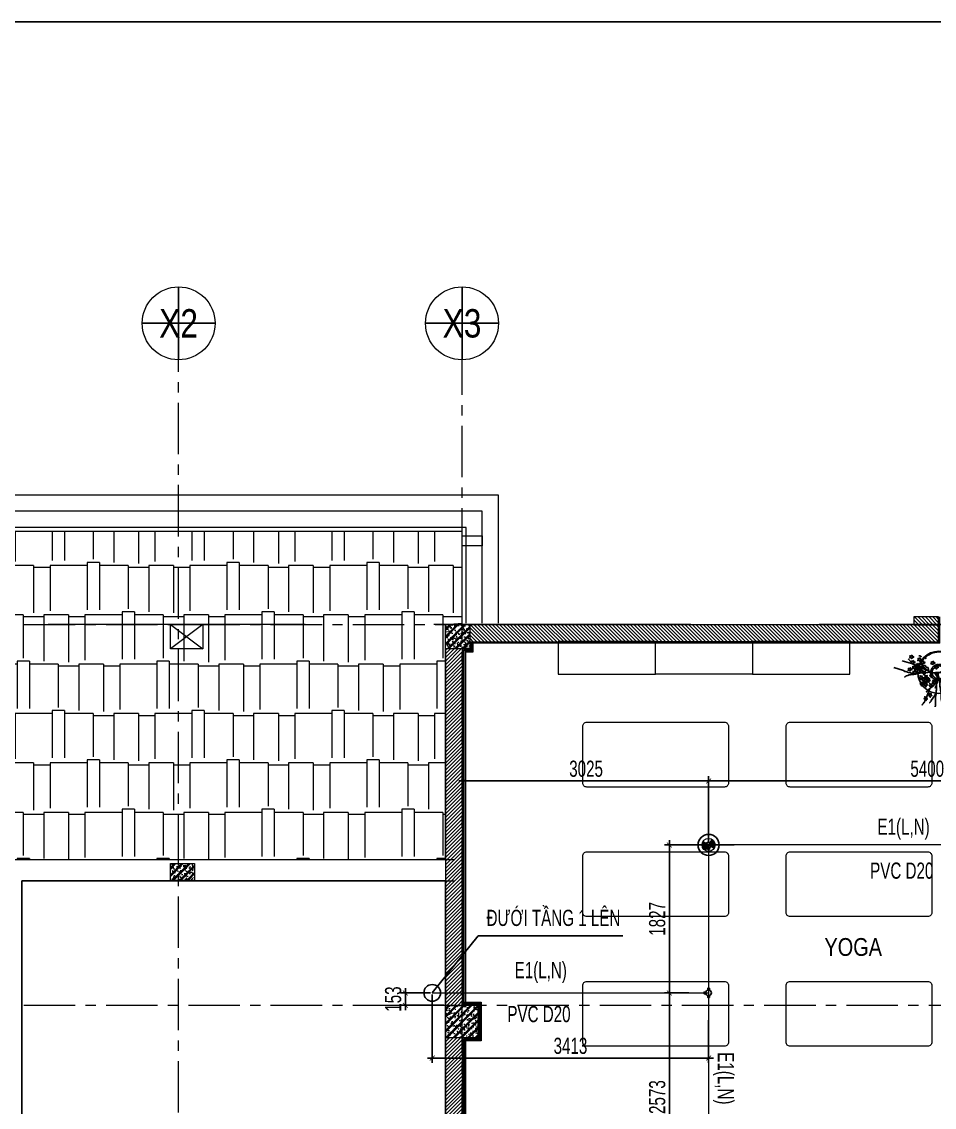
# Model space of a CAD drawing. Header units: millimetres. Extents: x -343543 to 400519, y -115663 to 104219.
# Drawn here: x -178171 to -166901, y -36559 to -23156 of the extents above; entities that cross this region are included whole.
import ezdxf
from ezdxf.enums import TextEntityAlignment as Align
from ezdxf.xclip import XClip

# ---------------------------------------------------------------- set-up
doc = ezdxf.new("R2010")
doc.units = ezdxf.units.MM
doc.header["$XCLIPFRAME"] = 0
doc.linetypes.add('XREF MAT BANG TUONG XAY$0$01.Xref _MB T2-Mai$0$HIDDEN', pattern=[9.525, 6.35, -3.175])
doc.linetypes.add('XREF MAT BANG TUONG XAY$0$CENTER', pattern=[50.8, 31.75, -6.35, 6.35, -6.35])
doc.layers.get('0').update_dxf_attribs({"color": 231, "lineweight": 0})
doc.layers.get('DefPoints').update_dxf_attribs({"color": 191})
for name, color, linetype, lineweight in [('1-INNO-E-Emergency', 1, 'EME', 5), ('A-PATT', 252, 'Continuous', 9), ('A-SYMBOLS', 10, 'Continuous', 13), ('kata_dim', 231, 'Continuous', 0), ('SME-E-COND-LTG', 51, 'Continuous', 18), ('SME-E-LADD-POW', 21, 'Continuous', 18), ('SME-E-LTG-TEXT', 53, 'Continuous', 18), ('TEXT DIEN', 3, 'Continuous', 18), ('XREF MAT BANG TUONG XAY$0$$1$A-TEXT', 8, 'Continuous', 25), ('XREF MAT BANG TUONG XAY$0$00.xref_IKIGAI_Truc$0$A-SYMBOLS', 8, 'Continuous', 13), ('XREF MAT BANG TUONG XAY$0$01.Xref _MB T2-Mai$0$$0$A-FNSH', 8, 'Continuous', 9), ('XREF MAT BANG TUONG XAY$0$01.Xref _MB T2-Mai$0$$0$A-PATT', 8, 'Continuous', 9), ('XREF MAT BANG TUONG XAY$0$01.Xref _MB T2-Mai$0$A-HIDD', 8, 'XREF MAT BANG TUONG XAY$0$01.Xref _MB T2-Mai$0$HIDDEN', 9), ('XREF MAT BANG TUONG XAY$0$A-FINE', 8, 'Continuous', 25), ('XREF MAT BANG TUONG XAY$0$A-GRID', 8, 'XREF MAT BANG TUONG XAY$0$CENTER', 15), ('XREF MAT BANG TUONG XAY$0$A-SYMBOLS', 8, 'Continuous', 13), ('XREF MAT BANG TUONG XAY$0$A-WALL-INT', 8, 'Continuous', 9), ('XREF MAT BANG TUONG XAY$0$xref_IKIGAI_Cot$0$A-FNSH', 8, 'Continuous', 9), ('XREF MAT BANG TUONG XAY$0$xref_IKIGAI_Cot$0$A-PATT', 8, 'Continuous', 5)]:
    doc.layers.add(name, color=color, linetype=linetype, lineweight=lineweight)
for name, color, linetype in [('INNO-LINK', 6, 'Continuous'), ('XREF MAT BANG NOI THAT$0$FF-Plants', 8, 'Continuous'), ('XREF MAT BANG TUONG XAY$0$A-FNSH', 8, 'Continuous'), ('XREF MAT BANG TUONG XAY$0$A-FURN', 8, 'Continuous'), ('XREF MAT BANG TUONG XAY$0$A-PATT', 8, 'Continuous'), ('ống ghen', 6, 'Continuous')]:
    doc.layers.add(name, color=color, linetype=linetype)
doc.styles.add('ROMANS1', font='vntimeh.shx', dxfattribs={"width": 0.8, "bigfont": 'bigfont.shx'})
doc.styles.add('ROMANSssss', font='vntimeh.shx', dxfattribs={"width": 0.7})
doc.styles.add('SM-DIMTEXT', font='SME.shx', dxfattribs={"width": 0.7})
doc.styles.add('SME-TEXT', font='sme.shx', dxfattribs={"width": 0.7})
doc.styles.add('XREF MAT BANG NOI THAT$0$Standard', font='txt')
doc.styles.add('XREF MAT BANG TUONG XAY$0$00.xref_IKIGAI_Truc$0$VTK_Arial_3.5 mm', font='arial.ttf', dxfattribs={"width": 0.8, "height": 3.5})
doc.styles.add('XREF MAT BANG TUONG XAY$0$Arial', font='arial.ttf', dxfattribs={"width": 0.8})
doc.linetypes.add('EME', pattern='A,2463.214661,-165.6529,["E",ROMANSssss,S=300,R=360,X=0,Y=-153.361507],-321.423057,2528.257516', length=5478.548134)
doc.dimstyles.new('SDIM-100', dxfattribs={"dimscale": 100, "dimtxt": 2, "dimasz": 0.6, "dimexe": 0.6, "dimexo": 0.2, "dimgap": 0.5, "dimtad": 1, "dimdec": 0, "dimzin": 12, "dimtxsty": 'SM-DIMTEXT', "dimblk": 'ARCHTICK', "dimblk1": 'ARCHTICK', "dimblk2": 'ARCHTICK', "dimcen": 0.12, "dimdle": 0.6, "dimclrd": 7, "dimclre": 8, "dimadec": 0, "dimazin": 3, "dimtfac": 2, "dimtix": 1, "dimtmove": 1, "dimatfit": 3, "dimfxl": 1, "dimtzin": 0, "dimarcsym": 1})

# ---------------------------------------------------------------- blocks, each defined once
blk = doc.blocks.new('*U131')
at = {"color": 8}
blk.add_circle((0, 0), 4.5, dxfattribs=at)
at = {"layer": 'DefPoints', "color": 8}
for p, q in [((0, 4.5), (0, -4.5)), ((-4.5, 0), (4.5, 0))]:
    blk.add_line(p, q, dxfattribs=at)
at = {"color": 8, "style": 'XREF MAT BANG TUONG XAY$0$00.xref_IKIGAI_Truc$0$VTK_Arial_3.5 mm', "width": 0.8}
blk.add_attdef('X12', text='', height=3.5, dxfattribs=at).set_placement((0, 0), align=Align.MIDDLE_CENTER)
blk = doc.blocks.new('XREF MAT BANG TUONG XAY$0$xref_IKIGAI_Cot')
at = {"layer": 'XREF MAT BANG TUONG XAY$0$xref_IKIGAI_Cot$0$A-PATT'}
h = blk.add_hatch(dxfattribs=at)
h.set_pattern_fill('BT-01', color=8, scale=15, pattern_type=2)
h.set_pattern_definition([(50, (80, 80), (107.58903, -9.41282), [11.25, -123.75]), (355, (80, 80), (-20.8127, 112.82882), [9, -99]), (100.4514, (88.97, 79.22), (86.7764, 103.41593), [9.56103, -105.1713]), (46.1842, (80, 110), (160.08616, -24.82785), [16.875, -185.625]), (96.6356, (93.34, 107.93), (140.1994, 146.1177), [14.34154, -157.75695]), (351.1842, (80, 110), (140.1993, 146.1178), [13.5, -148.5]), (21, (95, 102.5), (89.53606, -60.39283), [11.25, -123.75]), (326, (95, 102.5), (36.4973, 108.7725), [9, -99]), (71.4514, (102.46, 97.47), (126.0334, 48.37957), [9.56103, -105.1713]), (37.5, (80, 80), (1.82398, 49.93408), [0, -97.8, 0, -100.5, 0, -99.375]), (7.5, (80, 80), (39.46043, 59.16176), [0, -57.3, 0, -95.55, 0, -37.875]), (327.5, (46.55, 80), (80.073365, -3.38323), [0, -37.5, 0, -117, 0, -155.25]), (317.5, (31.55, 80), (87.47793, 15.01575), [0, -48.75, 0, -77.7, 0, -110.25]), (45, (80, 80), (-45.07806, 45.07806), []), (45, (80, 98.375), (-45.07806, 45.07806), [])])
h.paths.add_polyline_path([(8395, -30600), (8695, -30600), (8695, -30900), (8395, -30900)])
h = blk.add_hatch(dxfattribs=at)
h.set_pattern_fill('BT-01', color=8, scale=15, pattern_type=2)
h.set_pattern_definition([(50, (80, -10), (107.58903, -9.41282), [11.25, -123.75]), (355, (80, -10), (-20.8127, 112.82882), [9, -99]), (100.4514, (88.97, -10.78), (86.7764, 103.41593), [9.56103, -105.1713]), (46.1842, (80, 20), (160.08616, -24.82785), [16.875, -185.625]), (96.6356, (93.34, 17.93), (140.1994, 146.1177), [14.34154, -157.75695]), (351.1842, (80, 20), (140.1993, 146.1178), [13.5, -148.5]), (21, (95, 12.5), (89.53606, -60.39283), [11.25, -123.75]), (326, (95, 12.5), (36.4973, 108.7725), [9, -99]), (71.4514, (102.46, 7.47), (126.0334, 48.37957), [9.56103, -105.1713]), (37.5, (80, -10), (1.82398, 49.93408), [0, -97.8, 0, -100.5, 0, -99.375]), (7.5, (80, -10), (39.46043, 59.16176), [0, -57.3, 0, -95.55, 0, -37.875]), (327.5, (46.55, -10), (80.073365, -3.38323), [0, -37.5, 0, -117, 0, -155.25]), (317.5, (31.55, -10), (87.47793, 15.01575), [0, -48.75, 0, -77.7, 0, -110.25]), (45, (80, -10), (-45.07806, 45.07806), []), (45, (80, 8.375), (-45.07806, 45.07806), [])])
h.paths.add_polyline_path([(4998.4, -33550), (5298.4, -33550), (5298.4, -33760), (4998.4, -33760)])
h = blk.add_hatch(dxfattribs=at)
h.set_pattern_fill('BT-01', color=8, scale=15, pattern_type=2)
h.set_pattern_definition([(50, (180, 180), (107.58903, -9.41282), [11.25, -123.75]), (355, (180, 180), (-20.8127, 112.82882), [9, -99]), (100.4514, (188.97, 179.22), (86.7764, 103.41593), [9.56103, -105.17132]), (46.1842, (180, 210), (160.08616, -24.82785), [16.875, -185.625]), (96.6356, (193.34, 207.93), (140.1994, 146.1177), [14.34154, -157.75695]), (351.1842, (180, 210), (140.1993, 146.1178), [13.5, -148.5]), (21, (195, 202.5), (89.53606, -60.39283), [11.25, -123.75]), (326, (195, 202.5), (36.4973, 108.7725), [9, -99]), (71.4514, (202.46, 197.47), (126.0334, 48.37957), [9.56103, -105.17132]), (37.5, (180, 180), (1.82398, 49.93408), [0, -97.8, 0, -100.5, 0, -99.375]), (7.5, (180, 180), (39.46043, 59.16176), [0, -57.3, 0, -95.55, 0, -37.875]), (327.5, (146.55, 180), (80.073365, -3.38323), [0, -37.5, 0, -117, 0, -155.25]), (317.5, (131.55, 180), (87.47793, 15.01575), [0, -48.75, 0, -77.7, 0, -110.25]), (45, (180, 180), (-45.07806, 45.07806), []), (45, (180, 198.375), (-45.07806, 45.07806), [])])
h.paths.add_polyline_path([(8395, -35300), (8795, -35300), (8795, -35700), (8395, -35700)])
at = {"layer": 'XREF MAT BANG TUONG XAY$0$A-GRID', "color": 8, "ltscale": 20}
for points in [[(5100, -53895), (5100, -27075.6)], [(8600, -54179.1), (8600, -27075.6)], [(-2907.5, -30600), (42750, -30600)], [(-2907.5, -35300), (42750, -35300)]]:
    blk.add_lwpolyline(points, dxfattribs=at)
at = {"layer": 'XREF MAT BANG TUONG XAY$0$xref_IKIGAI_Cot$0$A-FNSH', "color": 8}
for p, q in [((4998.4, -30600), (5398.4, -30900)), ((5398.4, -30600), (4998.4, -30900))]:
    blk.add_line(p, q, dxfattribs=at)
for points in [[(4998.4, -30600), (5398.4, -30600), (5398.4, -30900), (4998.4, -30900)], [(8395, -30600), (8695, -30600), (8695, -30900), (8395, -30900)], [(4998.4, -33550), (5298.4, -33550), (5298.4, -33760), (4998.4, -33760)], [(8395, -35300), (8795, -35300), (8795, -35700), (8395, -35700)]]:
    blk.add_lwpolyline(points, close=True, dxfattribs=at)
at = {"layer": 'XREF MAT BANG TUONG XAY$0$00.xref_IKIGAI_Truc$0$A-SYMBOLS', "color": 8}
ref = blk.add_blockref('*U131', (5100, -26880), dxfattribs=dict(at, xscale=100, yscale=100, zscale=100))
ref.add_attrib('X12', 'X2', dxfattribs={"layer": '0', "height": 350, "style": 'XREF MAT BANG TUONG XAY$0$00.xref_IKIGAI_Truc$0$VTK_Arial_3.5 mm', "width": 0.8}).set_placement((5100, -26880), align=Align.MIDDLE_CENTER)
ref = blk.add_blockref('*U131', (8600, -26880), dxfattribs=dict(at, xscale=100, yscale=100, zscale=100))
ref.add_attrib('X12', 'X3', dxfattribs={"layer": '0', "height": 350, "style": 'XREF MAT BANG TUONG XAY$0$00.xref_IKIGAI_Truc$0$VTK_Arial_3.5 mm', "width": 0.8}).set_placement((8600, -26880), align=Align.MIDDLE_CENTER)
blk = doc.blocks.new('*U252')
at = {"layer": 'XREF MAT BANG TUONG XAY$0$A-PATT'}
h = blk.add_hatch(dxfattribs=at)
h.set_pattern_fill('ANSI31', color=8, scale=10)
h.set_pattern_definition([(45, (39546.79, -11293.564), (-22.45064, 22.45064), [])])
h.paths.add_polyline_path([(-39, 48), (4061, 48), (4061, -162), (-39, -162)])
at = {"layer": 'XREF MAT BANG TUONG XAY$0$A-WALL-INT', "color": 8}
blk.add_lwpolyline([(-39, 48), (4061, 48), (4061, -162), (-39, -162)], close=True, dxfattribs=at)
blk = doc.blocks.new('*U253')
at = {"layer": 'XREF MAT BANG TUONG XAY$0$A-PATT'}
h = blk.add_hatch(dxfattribs=at)
h.set_pattern_fill('ANSI31', color=8, scale=10)
h.set_pattern_definition([(45, (39846.79, -11293.564), (-22.45064, 22.45064), [])])
h.paths.add_polyline_path([(-39, 48), (4361, 48), (4361, -162), (-39, -162)])
at = {"layer": 'XREF MAT BANG TUONG XAY$0$A-WALL-INT', "color": 8}
blk.add_lwpolyline([(-39, 48), (4361, 48), (4361, -162), (-39, -162)], close=True, dxfattribs=at)
blk = doc.blocks.new('*U262')
at = {"layer": 'XREF MAT BANG TUONG XAY$0$A-PATT'}
h = blk.add_hatch(dxfattribs=at)
h.set_pattern_fill('ANSI31', color=8, scale=10)
h.set_pattern_definition([(45, (41236.79, -11293.564), (-22.45064, 22.45064), [])])
h.paths.add_polyline_path([(-39, 48), (5751, 48), (5751, -162), (-39, -162)])
at = {"layer": 'XREF MAT BANG TUONG XAY$0$A-WALL-INT', "color": 8}
blk.add_lwpolyline([(-39, 48), (5751, 48), (5751, -162), (-39, -162)], close=True, dxfattribs=at)
blk = doc.blocks.new('*U254')
at = {"layer": 'XREF MAT BANG TUONG XAY$0$A-PATT'}
h = blk.add_hatch(dxfattribs=at)
h.set_pattern_fill('ANSI31', color=8, scale=10)
h.set_pattern_definition([(45, (35750.104, -11178.564), (-22.45064, 22.45064), [])])
h.paths.add_polyline_path([(-39, 48), (265, 48), (265, -48), (-39, -48)])
at = {"layer": 'XREF MAT BANG TUONG XAY$0$A-WALL-INT', "color": 8}
blk.add_lwpolyline([(-39, 48), (265, 48), (265, -48), (-39, -48)], close=True, dxfattribs=at)
blk = doc.blocks.new('XREF MAT BANG TUONG XAY$0$NNNN')
at = {"layer": 'XREF MAT BANG TUONG XAY$0$A-FURN', "color": 8, "xscale": -1}
for name, p, rotation in [('*U262', (339, 16595), 180), ('*U254', (5825, 16805), 180), ('*U253', (163, 12096), 270), ('*U252', (163, 7596), 270)]:
    blk.add_blockref(name, p, dxfattribs=dict(at, rotation=rotation))
blk = doc.blocks.new('XREF MAT BANG NOI THAT$0$YLD.Studio-02-104')
at = {"layer": 'XREF MAT BANG NOI THAT$0$FF-Plants', "color": 8}
for points in [[(-385, 155), (-338, 107), (-337, 106), (-336, 104), (-335, 103), (-334, 101), (-332, 98), (-329, 95), (-328, 94), (-325, 92), (-324, 91), (-323, 89), (-323, 89), (-321, 88)], [(-332, 167), (-315, 179), (-335, 186), (-335, 199), (-351, 186), (-361, 192), (-359, 175), (-366, 166), (-347, 170), (-341, 157), (-332, 167)], [(-316, 102), (-299, 114), (-319, 121), (-319, 134), (-335, 121), (-345, 127), (-343, 110), (-350, 101), (-331, 105), (-325, 92), (-316, 102)], [(-234, 134), (-216, 146), (-236, 153), (-237, 166), (-252, 154), (-262, 159), (-260, 142), (-268, 133), (-249, 138), (-243, 125), (-234, 134)], [(-137, 7), (-189, 54), (-194, 62), (-199, 68), (-206, 84), (-212, 94), (-217, 107), (-219, 114), (-221, 120), (-225, 140), (-228, 145), (-231, 155), (-232, 159), (-234, 160), (-233, 161), (-234, 162), (-234, 162)], [(-561, 47), (-441, 9), (-423, 0), (-413, -3), (-391, -10), (-381, -12), (-360, -16), (-355, -18), (-349, -19), (-332, -24), (-330, -25), (-328, -25), (-326, -26), (-324, -26), (-322, -27), (-317, -27), (-314, -28), (-310, -29), (-305, -28), (-303, -29), (-302, -28), (-298, -29), (-296, -29), (-294, -30), (-293, -29), (-292, -30), (-290, -31), (-289, -30), (-288, -31)], [(-456, 131), (-344, 98), (-323, 89), (-280, 69), (-247, 55), (-233, 50), (-221, 47), (-195, 33), (-180, 28), (-172, 23), (-151, 12), (-142, 7), (-127, -4), (-118, -10), (-97, -16), (-87, -18), (-76, -19), (-57, -19), (-52, -19), (-35, -15), (-18, -13), (-18, -13), (-11, -12), (1, -13), (7, -13), (20, -15), (25, -17), (28, -17), (34, -18)], [(-353, 13), (-335, 25), (-355, 32), (-356, 45), (-371, 32), (-381, 37), (-379, 21), (-387, 11), (-368, 16), (-362, 3), (-353, 13)], [(-297, 39), (-279, 50), (-300, 57), (-300, 70), (-315, 58), (-325, 63), (-324, 46), (-331, 37), (-312, 42), (-306, 29), (-297, 39)], [(-294, -23), (-277, -11), (-297, -4), (-297, 9), (-313, -4), (-323, 1), (-321, -15), (-328, -25), (-309, -20), (-303, -33), (-294, -23)], [(-274, 4), (-256, 16), (-276, 22), (-277, 36), (-292, 23), (-302, 28), (-300, 12), (-308, 2), (-289, 7), (-283, -6), (-274, 4)], [(-270, 55), (-252, 67), (-272, 73), (-273, 87), (-288, 74), (-298, 79), (-296, 62), (-304, 53), (-285, 58), (-279, 45), (-270, 55)], [(-257, 67), (-239, 79), (-260, 86), (-260, 99), (-275, 86), (-285, 91), (-284, 75), (-291, 65), (-272, 70), (-266, 57), (-257, 67)], [(-231, 25), (-214, 37), (-234, 44), (-234, 57), (-250, 44), (-260, 50), (-258, 33), (-265, 24), (-246, 28), (-240, 15), (-231, 25)], [(-213, -11), (-195, 1), (-215, 7), (-216, 21), (-231, 8), (-241, 13), (-239, -4), (-247, -13), (-228, -8), (-222, -21), (-213, -11)], [(-202, 37), (-184, 49), (-204, 55), (-205, 69), (-220, 56), (-230, 61), (-228, 44), (-236, 35), (-217, 40), (-211, 27), (-202, 37)], [(-193, 97), (-175, 109), (-195, 116), (-196, 129), (-211, 116), (-221, 122), (-219, 105), (-226, 95), (-207, 100), (-202, 87), (-193, 97)], [(-198, -26), (-186, -43), (-179, -23), (-166, -22), (-178, -7), (-173, 3), (-190, 0), (-199, 7), (-195, -11), (-208, -17), (-198, -26)], [(-69, 93), (-52, 105), (-72, 111), (-72, 125), (-88, 112), (-98, 117), (-96, 100), (-103, 91), (-84, 96), (-78, 83), (-69, 93)], [(-28, 39), (-10, 51), (-30, 58), (-31, 71), (-46, 58), (-56, 64), (-54, 47), (-62, 38), (-43, 42), (-37, 29), (-28, 39)], [(87, 86), (105, 98), (85, 104), (84, 118), (69, 105), (59, 110), (61, 93), (54, 84), (73, 89), (78, 76), (87, 86)], [(104, 21), (121, 32), (101, 39), (101, 52), (85, 40), (75, 45), (77, 28), (70, 19), (89, 24), (95, 11), (104, 21)], [(150, -27), (168, -15), (148, -8), (147, 5), (132, -8), (122, -3), (124, -19), (116, -29), (135, -24), (141, -37), (150, -27)], [(163, -15), (181, -3), (160, 4), (160, 17), (145, 5), (134, 10), (136, -7), (129, -16), (148, -12), (154, -25), (163, -15)], [(186, 53), (204, 65), (184, 71), (183, 85), (168, 72), (158, 77), (160, 60), (152, 51), (171, 56), (177, 43), (186, 53)], [(227, 15), (245, 27), (225, 34), (224, 47), (209, 35), (199, 40), (201, 23), (193, 14), (212, 19), (218, 6), (227, 15)], [(350, 11), (368, 23), (348, 30), (347, 43), (332, 30), (322, 36), (324, 19), (316, 10), (336, 14), (341, 1), (350, 11)], [(-106, -10), (-171, -16), (-181, -17), (-202, -17), (-214, -19), (-229, -20), (-233, -19), (-239, -21), (-243, -23), (-246, -24), (-249, -24), (-253, -26), (-254, -27), (-258, -26), (-266, -28), (-277, -29), (-279, -29), (-284, -29), (-294, -33), (-299, -33), (-309, -36), (-318, -38), (-327, -38), (-348, -40), (-358, -44), (-370, -43), (-389, -50), (-407, -56), (-414, -62), (-421, -65), (-426, -68), (-427, -69), (-427, -69)], [(-236, -84), (-224, -101), (-217, -81), (-203, -81), (-216, -66), (-211, -56), (-228, -58), (-237, -51), (-233, -70), (-246, -76), (-236, -84)], [(-226, -164), (-214, -181), (-207, -161), (-193, -161), (-206, -146), (-200, -136), (-218, -138), (-227, -131), (-222, -149), (-236, -155), (-226, -164)], [(-209, -104), (-197, -121), (-190, -101), (-176, -100), (-189, -86), (-184, -75), (-201, -78), (-210, -71), (-206, -89), (-219, -95), (-209, -104)], [(-188, -145), (-176, -162), (-169, -142), (-156, -142), (-168, -127), (-163, -117), (-180, -119), (-189, -112), (-185, -130), (-198, -136), (-188, -145)], [(-173, -80), (-162, -97), (-155, -77), (-141, -77), (-154, -62), (-148, -52), (-165, -54), (-174, -47), (-170, -66), (-183, -72), (-173, -80)], [(-157, -107), (-146, -124), (-139, -104), (-125, -103), (-138, -88), (-132, -78), (-149, -80), (-158, -73), (-154, -92), (-167, -98), (-157, -107)], [(-32, -119), (-37, -126), (-38, -127), (-38, -129), (-48, -147), (-50, -149), (-55, -156), (-61, -166), (-65, -171), (-69, -177), (-70, -177), (-71, -179), (-74, -182), (-76, -184), (-82, -187), (-85, -189), (-89, -191), (-101, -198), (-105, -202), (-109, -205), (-111, -209), (-112, -209), (-113, -210), (-114, -210), (-114, -212), (-116, -214), (-118, -216), (-132, -224), (-143, -235), (-146, -239), (-150, -244), (-153, -246), (-153, -247), (-154, -247), (-156, -249), (-158, -251), (-159, -253), (-160, -253), (-161, -254)], [(-145, -119), (-133, -136), (-126, -116), (-113, -116), (-125, -101), (-120, -91), (-137, -93), (-146, -86), (-142, -104), (-155, -110), (-145, -119)], [(-8, -18), (-25, -80), (-28, -91), (-32, -108), (-34, -117), (-36, -131), (-35, -138), (-35, -147), (-35, -157), (-34, -184), (-34, -206), (-34, -215), (-34, -226), (-37, -242), (-37, -250), (-38, -261), (-40, -266), (-41, -270), (-41, -272), (-42, -273), (-42, -275), (-44, -277), (-46, -280), (-54, -293), (-60, -303), (-98, -361), (-101, -367), (-108, -375), (-111, -381), (-114, -384), (-117, -388), (-118, -388)], [(-108, -60), (-96, -77), (-89, -57), (-76, -56), (-88, -42), (-83, -32), (-100, -34), (-109, -27), (-105, -45), (-118, -51), (-108, -60)], [(-77, -141), (-65, -158), (-58, -138), (-44, -137), (-57, -122), (-52, -112), (-69, -114), (-78, -107), (-74, -126), (-87, -132), (-77, -141)], [(-42, -43), (-30, -60), (-23, -40), (-9, -39), (-22, -25), (-16, -15), (-33, -17), (-43, -10), (-38, -28), (-52, -34), (-42, -43)], [(-20, -25), (-3, -75), (0, -83), (4, -97), (6, -104), (8, -116), (8, -121), (8, -128), (9, -137), (8, -159), (9, -177), (9, -184), (10, -193), (13, -206), (14, -213), (15, -222), (17, -226), (18, -229), (18, -230), (19, -231), (19, -233), (21, -234), (23, -237), (29, -246), (35, -255), (69, -300), (72, -304), (79, -311), (81, -315), (84, -318), (87, -320), (88, -320)], [(4, -106), (8, -111), (9, -113), (9, -114), (19, -128), (20, -129), (25, -135), (31, -143), (34, -147), (38, -151), (39, -151), (40, -152), (42, -155), (44, -156), (49, -159), (52, -160), (56, -161), (65, -166), (69, -169), (73, -172), (74, -174), (75, -174), (76, -176), (77, -176), (77, -177), (79, -178), (81, -180), (93, -186), (103, -194), (106, -197), (109, -201), (111, -202), (111, -204), (112, -203), (114, -205), (116, -206), (117, -207), (118, -207), (118, -209)], [(8, -4), (134, -49), (147, -55), (156, -60), (171, -69), (175, -70), (180, -73), (180, -75), (182, -74), (183, -76), (184, -78), (185, -81), (185, -85), (187, -93), (189, -98), (194, -112), (194, -117), (199, -130), (201, -135), (206, -146), (207, -149), (212, -164), (214, -168), (217, -177), (217, -177), (219, -183), (220, -185), (221, -184), (225, -188), (228, -190), (231, -194), (236, -197), (238, -199), (246, -207), (249, -211), (257, -218), (263, -222), (270, -231), (274, -236), (282, -245), (289, -252), (289, -253), (293, -257), (293, -259), (297, -264), (303, -268), (305, -269), (305, -270), (310, -272), (311, -275), (316, -278), (316, -279)], [(67, -69), (85, -57), (64, -50), (64, -37), (49, -49), (39, -44), (40, -61), (33, -70), (52, -65), (58, -78), (67, -69)], [(123, -43), (141, -31), (120, -25), (120, -11), (105, -24), (94, -19), (96, -36), (89, -45), (108, -40), (114, -53), (123, -43)], [(126, -105), (143, -93), (123, -86), (123, -73), (107, -85), (97, -80), (99, -97), (92, -106), (111, -102), (117, -114), (126, -105)], [(146, -78), (164, -66), (144, -59), (143, -46), (128, -59), (118, -53), (120, -70), (112, -79), (131, -75), (137, -88), (146, -78)], [(189, -56), (206, -44), (186, -38), (186, -24), (170, -37), (160, -32), (162, -49), (155, -58), (174, -53), (180, -66), (189, -56)], [(207, -93), (225, -81), (204, -75), (204, -61), (189, -74), (179, -69), (181, -86), (173, -95), (192, -90), (198, -103), (207, -93)], [(178, -70), (187, -74), (190, -74), (212, -72), (216, -73), (224, -72), (229, -72), (238, -73), (242, -73), (253, -75), (259, -76), (262, -76), (271, -77), (273, -78), (273, -78), (275, -78), (277, -79), (279, -80), (288, -83), (291, -85), (295, -88), (301, -89), (308, -93), (320, -100), (327, -105), (340, -115), (348, -121), (348, -121), (350, -122)], [(218, -45), (236, -33), (215, -27), (215, -13), (200, -26), (190, -21), (191, -37), (184, -47), (203, -42), (209, -55), (218, -45)], [(251, -74), (259, -72), (262, -71), (276, -68), (281, -65), (314, -61), (320, -58), (336, -56), (342, -55), (348, -56), (349, -55), (351, -54), (351, -54)], [(392, -42), (410, -30), (389, -24), (389, -10), (374, -23), (364, -18), (366, -35), (358, -44), (377, -39), (383, -52), (392, -42)], [(-115, -212), (-120, -223), (-122, -228), (-125, -233), (-150, -298), (-155, -309), (-163, -332), (-164, -334), (-166, -337), (-169, -348), (-171, -351), (-173, -355), (-176, -362), (-177, -363), (-179, -367), (-180, -370), (-183, -376), (-187, -383), (-189, -386), (-190, -386), (-193, -392), (-199, -399), (-203, -402), (-205, -406), (-207, -409), (-210, -415), (-211, -415), (-211, -416)], [(-177, -174), (-165, -191), (-158, -171), (-145, -170), (-157, -155), (-152, -145), (-169, -148), (-178, -141), (-174, -159), (-187, -165), (-177, -174)], [(-116, -182), (-104, -199), (-97, -179), (-83, -178), (-96, -163), (-90, -153), (-108, -156), (-117, -148), (-112, -167), (-126, -173), (-116, -182)], [(-38, -264), (-39, -280), (-40, -289), (-40, -293), (-43, -305), (-44, -310), (-45, -315), (-46, -328), (-46, -340), (-46, -349), (-46, -361), (-45, -366), (-45, -375), (-44, -379), (-44, -382), (-44, -386), (-44, -387), (-44, -391), (-44, -393), (-44, -395), (-44, -402), (-44, -405), (-45, -407), (-45, -410), (-46, -421), (-46, -424), (-47, -430), (-48, -431), (-48, -433), (-48, -435), (-48, -437), (-48, -438)], [(15, -224), (17, -237), (18, -244), (18, -247), (21, -257), (22, -261), (23, -266), (24, -276), (24, -286), (25, -293), (25, -303), (24, -307), (25, -314), (25, -317), (25, -320), (25, -323), (25, -324), (25, -327), (25, -329), (25, -330), (25, -336), (25, -339), (26, -340), (26, -343), (28, -352), (28, -354), (29, -359), (30, -360), (30, -362), (30, -363), (30, -364), (30, -366)], [(78, -177), (83, -185), (85, -189), (87, -194), (111, -245), (116, -254), (123, -272), (124, -273), (126, -276), (129, -284), (131, -287), (133, -290), (136, -295), (136, -297), (138, -300), (139, -302), (142, -306), (146, -312), (148, -315), (148, -315), (151, -319), (157, -324), (160, -327), (162, -330), (164, -332), (167, -336), (168, -336), (168, -338)], [(221, -184), (222, -192), (221, -198), (222, -208), (220, -212), (222, -216), (222, -220), (221, -224), (222, -227), (220, -231), (221, -233), (218, -246), (218, -249), (216, -261), (216, -263), (216, -266), (215, -268), (215, -270), (215, -273), (216, -275)], [(-178, -345), (-166, -362), (-159, -342), (-145, -341), (-158, -327), (-153, -317), (-170, -319), (-179, -312), (-174, -330), (-188, -336), (-178, -345)], [(-123, -303), (-111, -320), (-104, -300), (-90, -299), (-103, -285), (-97, -275), (-114, -277), (-124, -270), (-119, -288), (-132, -294), (-123, -303)]]:
    blk.add_lwpolyline(points, dxfattribs=at)
at = {"layer": 'XREF MAT BANG NOI THAT$0$FF-Plants', "color": 8, "flags": 128}
blk.add_lwpolyline([(96, -13), (101, -11), (112, -10), (119, -9), (134, -7), (139, -7), (150, -9), (159, -9), (164, -11), (169, -10), (171, -9), (173, -8), (175, -5), (180, 1), (184, 6), (192, 13), (196, 17), (205, 23), (212, 28), (217, 30), (225, 38), (235, 46), (235, 46), (235, 46, 0.059467), (219, 99, 0.414214), (-99, 219), (-105, 216), (-106, 216, 0.178839), (-228, 94), (-225, 89), (-214, 77), (-210, 74), (-209, 70), (-208, 69), (-207, 67), (-206, 68), (-205, 66), (-203, 67), (-202, 68), (-191, 69), (-184, 71), (-178, 71), (-173, 72), (-172, 70), (-170, 71), (-169, 68), (-168, 66), (-168, 65), (-167, 63), (-166, 62), (-165, 60), (-165, 58), (-164, 57), (-163, 55), (-163, 54), (-162, 52), (-160, 51), (-159, 50), (-154, 48), (-152, 47), (-150, 48), (-146, 46), (-143, 46), (-140, 47), (-138, 46), (-137, 45), (-136, 43), (-135, 40), (-135, 35), (-133, 31), (-132, 30), (-132, 24), (-131, 23), (-132, 21), (-131, 19), (-131, 17), (-130, 16), (-129, 14), (-127, 10), (-127, 6), (-126, 3), (-121, -3), (-120, -6), (-119, -7), (-119, -9), (-118, -11), (-115, -13), (-113, -14), (-111, -17), (-107, -17), (-106, -17)], format="xyb", dxfattribs=at)
at = {"layer": 'XREF MAT BANG NOI THAT$0$FF-Plants', "color": 8}
blk.add_circle((-5, -12), 260, dxfattribs=at)
for points in [[(-221, 178), (-224, 183), (-233, 190), (-244, 191), (-249, 189)], [(-165, 156), (-167, 161), (-177, 168), (-188, 169), (-193, 167)], [(87, 29), (76, 54), (33, 84), (-21, 89), (-70, 66), (-102, 23), (-108, -30), (-86, -78), (-43, -109), (11, -113), (61, -91), (93, -48), (98, 5), (87, 29)], [(70, 22), (61, 41), (26, 66), (-18, 70), (-58, 51), (-84, 16), (-89, -27), (-71, -66), (-35, -91), (8, -94), (48, -76), (74, -41), (79, 2), (70, 22)], [(199, 96), (196, 101), (187, 108), (176, 109), (170, 107)], [(255, 74), (252, 80), (243, 86), (232, 88), (227, 85)], [(-33, -152), (-28, -150), (-21, -140), (-19, -129), (-22, -124)], [(-56, -208), (-51, -205), (-44, -196), (-42, -185), (-45, -180)]]:
    blk.add_open_spline(points, degree=2, dxfattribs=at)
at = {"layer": 'XREF MAT BANG NOI THAT$0$FF-Plants', "color": 8, "style": 'XREF MAT BANG NOI THAT$0$Standard', "flags": 1}
for tag in ['YLD.STUDIO', '抖音/小红书/公众号：YLD.STUDIO', 'YLD.STUDIO']:
    blk.add_attdef(tag, (77, -131), '', height=0.00296, dxfattribs=at)
blk = doc.blocks.new('XREF MAT BANG NOI THAT')
at = {"color": 8}
for points in [[(8730, -30825), (8730, -30935), (8640, -30935), (8640, -35265), (8830, -35265), (8830, -35735), (8640, -35735), (8640, -39765), (8830, -39765), (8830, -40190)], [(8735, -30825), (8735, -30940), (8645, -30940), (8645, -35260), (8835, -35260), (8835, -35740), (8645, -35740), (8645, -39760), (8835, -39760), (8835, -40190)]]:
    blk.add_lwpolyline(points, dxfattribs=at)
for points in [[(8730, -30825), (8710, -30825), (8710, -30915), (8730, -30915)], [(10989, -30810), (9789, -30810), (9789, -31210), (10989, -31210)], [(10989, -30810), (12189, -30810), (12189, -31210), (10989, -31210)], [(13389, -30810), (12189, -30810), (12189, -31210), (13389, -31210)], [(8620, -30915), (8640, -30915), (8640, -35265), (8620, -35265)], [(8730, -30935), (8730, -30915), (8640, -30915), (8640, -30935)], [(8810, -35265), (8810, -35285), (8620, -35285), (8620, -35265)], [(8830, -35265), (8810, -35265), (8810, -35735), (8830, -35735)], [(8620, -39785), (8640, -39785), (8640, -35715), (8620, -35715)], [(8810, -35735), (8810, -35715), (8640, -35715), (8640, -35735)]]:
    blk.add_lwpolyline(points, close=True, dxfattribs=at)
for points in [[(11891, -31855), (11891, -32555, -0.414214), (11841, -32605), (10141, -32605, -0.414214), (10091, -32555), (10091, -31855, -0.414214), (10141, -31805), (11841, -31805, -0.414214)], [(14402, -31855), (14402, -32555, -0.414214), (14352, -32605), (12652, -32605, -0.414214), (12602, -32555), (12602, -31855, -0.414214), (12652, -31805), (14352, -31805, -0.414214)], [(11891, -33455), (11891, -34155, -0.414214), (11841, -34205), (10141, -34205, -0.414214), (10091, -34155), (10091, -33455, -0.414214), (10141, -33405), (11841, -33405, -0.414214)], [(14402, -33455), (14402, -34155, -0.414214), (14352, -34205), (12652, -34205, -0.414214), (12602, -34155), (12602, -33455, -0.414214), (12652, -33405), (14352, -33405, -0.414214)], [(11891, -35055), (11891, -35755, -0.414214), (11841, -35805), (10141, -35805, -0.414214), (10091, -35755), (10091, -35055, -0.414214), (10141, -35005), (11841, -35005, -0.414214)], [(14402, -35055), (14402, -35755, -0.414214), (14352, -35805), (12652, -35805, -0.414214), (12602, -35755), (12602, -35055, -0.414214), (12652, -35005), (14352, -35005, -0.414214)]]:
    blk.add_lwpolyline(points, format="xyb", close=True, dxfattribs=at)
blk.add_blockref('XREF MAT BANG NOI THAT$0$YLD.Studio-02-104', (14493, -31177), dxfattribs=at)
blk = doc.blocks.new('01.Xref _MB T1')
at = {"layer": 'XREF MAT BANG TUONG XAY$0$01.Xref _MB T2-Mai$0$$0$A-PATT'}
h = blk.add_hatch(dxfattribs=at)
h.set_pattern_fill('AR-RSHKE', color=8, scale=2, angle=180)
h.set_pattern_definition([(180, (-73097.26, 1e-05), (-1295.4, -609.6), [304.8, -254, 355.6, -152.4, 457.2, -203.2]), (180, (-73402.06, -25.4), (-1295.4, -609.6), [254, -965.2, 203.2, -304.8]), (180, (-74011.66, 38.1), (-1295.4, -609.6), [152.4, -1574.8]), (270, (-73097.26, 1e-05), (431.8, -609.6), [584.2, -1854.2]), (270, (-73402.06, 1e-05), (431.8, -609.6), [571.5, -1866.9]), (270, (-73656.06, 1e-05), (431.8, -609.6), [533.4, -1905]), (270, (-74011.66, 38.1), (431.8, -609.6), [584.2, -1854.2]), (270, (-74164.06, 38.1), (431.8, -609.6), [584.2, -1854.2]), (270, (-74621.26, 1e-05), (431.8, -609.6), [558.8, -1879.6])])
h.paths.add_polyline_path([(8599.98937, -29449.99497), (-994.44721, -29450.00066), (3050.00052, -33500), (8395.00077, -33500), (8395.00009, -30599.99901), (8599.99018, -30582.99993)])
at = {"color": 8}
blk.add_lwpolyline([(-4979.15314, -63156.18578), (44420.84686, -63156.18578), (44420.84686, -23156.18578), (-4979.15314, -23156.18578)], close=True, dxfattribs=at)
at = {"layer": 'XREF MAT BANG TUONG XAY$0$01.Xref _MB T2-Mai$0$$0$A-FNSH', "color": 8}
for points in [[(9049.99018, -30582.99962), (9049.98906, -28999.99471), (-1600.01064, -29000.00101), (-1600.01063, -48599.99995), (8295.01033, -48599.99992)], [(8849.99018, -30582.99976), (8849.9892, -29199.99483), (-1400.01064, -29200.00089), (-1400.01063, -48399.99995), (8395.00839, -48399.99992)], [(8649.99018, -30582.9999), (8649.98934, -29399.99495), (-1200.01064, -29400.00077), (-1200.01063, -48199.99995), (8395.00794, -48199.99992)], [(8599.99018, -30582.99993), (8599.98937, -29449.99497), (-1150.01064, -29450.00074), (-1150.01063, -48149.99995), (8295.01075, -48149.99308)], [(8395.01585, -44099.99766), (2899.99687, -44099.99753), (2899.98902, -33499.9962), (8509.98829, -33499.9962)], [(8395.01585, -43834.99766), (3164.99687, -43834.99753), (3164.98902, -33764.9962), (8509.98829, -33764.9962)]]:
    blk.add_lwpolyline(points, dxfattribs=at)
blk.add_lwpolyline([(8599.98937, -29449.99497), (-994.44721, -29450.00066), (3050.00052, -33500), (8395.00077, -33500), (8395.00009, -30599.99901), (8599.99018, -30582.99993)], close=True, dxfattribs=at)
at = {"layer": 'XREF MAT BANG TUONG XAY$0$01.Xref _MB T2-Mai$0$A-HIDD', "color": 8, "ltscale": 500}
blk.add_lwpolyline([(0.00011, -47000.00005), (39999.99073, -47000.00005), (39999.99073, -30600.00246), (0.00011, -30600.00246)], close=True, dxfattribs=at)
at = {"layer": 'XREF MAT BANG TUONG XAY$0$A-FINE', "color": 8}
blk.add_lwpolyline([(3164.99687, -43834.99753), (8395.00077, -43834.99753), (8395.00077, -33764.9962), (3164.99687, -33764.9962)], close=True, dxfattribs=at)
at = {"layer": 'XREF MAT BANG TUONG XAY$0$A-FNSH', "color": 8}
blk.add_lwpolyline([(8395.00914, -41745.00014), (8620.00915, -41745.00039), (8620.00915, -40315.00001), (8809.99074, -40315.00001), (8809.99074, -39785.00001), (8620.00076, -39785.00004), (8620.00004, -35715.00001), (8809.99073, -35715.00001), (8809.99073, -35285.00001), (8620.0008, -35285.00001), (8620.01163, -30914.99949), (8709.98849, -30914.99918), (8709.99799, -30824.99967), (14498.31369, -30824.99964), (14498.30396, -30504.99947)], dxfattribs=at)
at = {"layer": 'XREF MAT BANG TUONG XAY$0$A-SYMBOLS', "color": 8}
blk.add_lwpolyline([(8599.99073, -29503.16753), (8849.9895, -29503.16753), (8849.9895, -29625.82496), (8599.99073, -29625.82496)], close=True, dxfattribs=at)
at = {"color": 8}
ref = blk.add_blockref('XREF MAT BANG TUONG XAY$0$xref_IKIGAI_Cot', (-0.00927, -0.00001), dxfattribs=at)
XClip(ref).set_block_clipping_path([(-5181.1494167775, -58156.1251844964), (44638.3275875031, -24933.2650512661)])
at = {"layer": 'XREF MAT BANG TUONG XAY$0$A-FURN', "color": 8}
blk.add_blockref('XREF MAT BANG TUONG XAY$0$NNNN', (8395.00793, -47357.72853), dxfattribs=at)
at = {"layer": 'XREF MAT BANG TUONG XAY$0$$1$A-TEXT', "color": 8, "style": 'XREF MAT BANG TUONG XAY$0$Arial', "width": 0.8}
blk.add_text('YOGA', height=220, dxfattribs=at).set_placement((13075.64002, -34689.71986))
at = {"layer": 'A-PATT', "color": 8}
blk.add_blockref('XREF MAT BANG NOI THAT', (0, 0), dxfattribs=at)
blk = doc.blocks.new('Den downligh su co')
at = {"layer": '1-INNO-E-Emergency'}
h = blk.add_hatch(color=1, dxfattribs=at)
h.dxf.hatch_style = 1
h.paths.add_polyline_path([(-51, 51), (0, 0), (51, 51, 0.414214)])
h.paths.add_polyline_path([(0, 0), (-51, -51, 0.414214), (51, -51)])
at = {"layer": '1-INNO-E-Emergency', "color": 1}
for points in [[(-51, 51), (51, -51)], [(-51, -51), (51, 51)]]:
    blk.add_lwpolyline(points, dxfattribs=at)
blk.add_circle((0, 0), 72.5, dxfattribs=at)
at = {"layer": 'DefPoints', "ltscale": 5}
blk.add_circle((0, 0), 117, dxfattribs=at)
blk = doc.blocks.new('c3-20')
at = {"layer": 'ống ghen', "ltscale": 30}
for points in [[(5338943, -3869089), (5338925, -3869094)], [(5338960, -3869072), (5338965, -3869054)], [(5338989, -3869072), (5338985, -3869054)], [(5339006, -3869089), (5339025, -3869094)], [(5338943, -3869119), (5338925, -3869114)], [(5339006, -3869119), (5339025, -3869114)]]:
    blk.add_lwpolyline(points, dxfattribs=at)
for points in [[(5338985, -3869071), (5338985, -3869048), (5338965, -3869048), (5338965, -3869071)], [(5338975, -3869069), (5338975, -3869057), (5338974, -3869057), (5338974, -3869069)], [(5338941, -3869094), (5338919, -3869094), (5338919, -3869114), (5338941, -3869114)], [(5338940, -3869103), (5338928, -3869103), (5338928, -3869105), (5338940, -3869105)], [(5339008, -3869094), (5339031, -3869094), (5339031, -3869114), (5339008, -3869114)], [(5339010, -3869103), (5339022, -3869103), (5339022, -3869105), (5339010, -3869105)]]:
    blk.add_lwpolyline(points, close=True, dxfattribs=at)
blk.add_circle((5338975, -3869104), 35, dxfattribs=at)
at = {"layer": 'TEXT DIEN', "ltscale": 30, "style": 'ROMANS1'}
blk.add_text('D20', height=15, dxfattribs=at).set_placement((5338955, -3869111))
blk = doc.blocks.new('_ArchTick')
at = {"color": 0, "linetype": 'ByBlock', "const_width": 0.15}
blk.add_lwpolyline([(-0.5, -0.5), (0.5, 0.5)], dxfattribs=at)
blk = doc.blocks.new('*D358')
at = {"layer": 'DefPoints', "color": 0, "linetype": 'Continuous', "ltscale": 1000, "transparency": 16777216}
for p in [(-169688, -32530), (-169688, -33320), (-164288, -33320)]:
    blk.add_point(p, dxfattribs=at)
at = {"layer": 'kata_dim', "color": 7, "linetype": 'Continuous', "lineweight": -2, "ltscale": 1000, "transparency": 16777216}
blk.add_line((-164228, -32530), (-169748, -32530), dxfattribs=at)
at = {"layer": 'kata_dim', "color": 8, "linetype": 'Continuous', "lineweight": -2, "ltscale": 1000, "transparency": 16777216}
for p, q in [((-169688, -33300), (-169688, -32470)), ((-164288, -33300), (-164288, -32470))]:
    blk.add_line(p, q, dxfattribs=at)
at = {"layer": 'kata_dim', "color": 7, "linetype": 'Continuous', "lineweight": -2, "ltscale": 1000, "transparency": 16777216, "xscale": 60, "yscale": 60, "zscale": 60, "rotation": 180}
blk.add_blockref('_ArchTick', (-169688, -32530), dxfattribs=at)
at = {"layer": 'kata_dim', "color": 7, "linetype": 'Continuous', "lineweight": -2, "ltscale": 1000, "transparency": 16777216, "xscale": 60, "yscale": 60, "zscale": 60}
blk.add_blockref('_ArchTick', (-164288, -32530), dxfattribs=at)
at = {"layer": 'kata_dim', "color": 0, "linetype": 'Continuous', "ltscale": 1000, "transparency": 16777216, "insert": (-166988, -32380), "char_height": 200, "attachment_point": 5, "style": 'SM-DIMTEXT'}
blk.add_mtext('5400', dxfattribs=at)
blk = doc.blocks.new('*D359')
at = {"layer": 'DefPoints', "color": 0, "linetype": 'Continuous', "ltscale": 1000, "transparency": 16777216}
for p in [(-172713, -32530), (-172713, -33268), (-169688, -33320)]:
    blk.add_point(p, dxfattribs=at)
at = {"layer": 'kata_dim', "color": 7, "linetype": 'Continuous', "lineweight": -2, "ltscale": 1000, "transparency": 16777216}
blk.add_line((-169628, -32530), (-172773, -32530), dxfattribs=at)
at = {"layer": 'kata_dim', "color": 8, "linetype": 'Continuous', "lineweight": -2, "ltscale": 1000, "transparency": 16777216}
for p, q in [((-172713, -33248), (-172713, -32470)), ((-169688, -33300), (-169688, -32470))]:
    blk.add_line(p, q, dxfattribs=at)
at = {"layer": 'kata_dim', "color": 7, "linetype": 'Continuous', "lineweight": -2, "ltscale": 1000, "transparency": 16777216, "xscale": 60, "yscale": 60, "zscale": 60, "rotation": 180}
blk.add_blockref('_ArchTick', (-172713, -32530), dxfattribs=at)
at = {"layer": 'kata_dim', "color": 7, "linetype": 'Continuous', "lineweight": -2, "ltscale": 1000, "transparency": 16777216, "xscale": 60, "yscale": 60, "zscale": 60}
blk.add_blockref('_ArchTick', (-169688, -32530), dxfattribs=at)
at = {"layer": 'kata_dim', "color": 0, "linetype": 'Continuous', "ltscale": 1000, "transparency": 16777216, "insert": (-171201, -32380), "char_height": 200, "attachment_point": 5, "style": 'SM-DIMTEXT'}
blk.add_mtext('3025', dxfattribs=at)
blk = doc.blocks.new('*D361')
at = {"layer": 'DefPoints', "color": 0, "linetype": 'Continuous', "ltscale": 1000, "transparency": 16777216}
for p in [(-170172, -35147), (-169914, -35147), (-169688, -37720)]:
    blk.add_point(p, dxfattribs=at)
at = {"layer": 'kata_dim', "color": 7, "linetype": 'Continuous', "lineweight": -2, "ltscale": 1000, "transparency": 16777216}
blk.add_line((-170172, -37780), (-170172, -35087), dxfattribs=at)
at = {"layer": 'kata_dim', "color": 8, "linetype": 'Continuous', "lineweight": -2, "ltscale": 1000, "transparency": 16777216}
for p, q in [((-169934, -35147), (-170232, -35147)), ((-169708, -37720), (-170232, -37720))]:
    blk.add_line(p, q, dxfattribs=at)
at = {"layer": 'kata_dim', "color": 7, "linetype": 'Continuous', "lineweight": -2, "ltscale": 1000, "transparency": 16777216, "xscale": 60, "yscale": 60, "zscale": 60}
for p, rotation in [((-170172, -35147), 90), ((-170172, -37720), 270)]:
    blk.add_blockref('_ArchTick', p, dxfattribs=dict(at, rotation=rotation))
at = {"layer": 'kata_dim', "color": 0, "linetype": 'Continuous', "ltscale": 1000, "transparency": 16777216, "insert": (-170322, -36433), "char_height": 200, "attachment_point": 5, "rotation": 90, "style": 'SM-DIMTEXT'}
blk.add_mtext('2573', dxfattribs=at)
blk = doc.blocks.new('*D1597')
at = {"layer": 'DefPoints', "color": 0, "linetype": 'Continuous', "ltscale": 1000, "transparency": 16777216}
for p in [(-170172, -33320), (-169351, -33320), (-169914, -35147)]:
    blk.add_point(p, dxfattribs=at)
at = {"layer": 'kata_dim', "color": 8, "linetype": 'Continuous', "lineweight": -2, "ltscale": 1000, "transparency": 16777216}
for p, q in [((-169371, -33320), (-170232, -33320)), ((-169934, -35147), (-170232, -35147))]:
    blk.add_line(p, q, dxfattribs=at)
at = {"layer": 'kata_dim', "color": 7, "linetype": 'Continuous', "lineweight": -2, "ltscale": 1000, "transparency": 16777216}
blk.add_line((-170172, -35207), (-170172, -33260), dxfattribs=at)
at = {"layer": 'kata_dim', "color": 7, "linetype": 'Continuous', "lineweight": -2, "ltscale": 1000, "transparency": 16777216, "xscale": 60, "yscale": 60, "zscale": 60}
for p, rotation in [((-170172, -33320), 90), ((-170172, -35147), 270)]:
    blk.add_blockref('_ArchTick', p, dxfattribs=dict(at, rotation=rotation))
at = {"layer": 'kata_dim', "color": 0, "linetype": 'Continuous', "ltscale": 1000, "transparency": 16777216, "insert": (-170322, -34233), "char_height": 200, "attachment_point": 5, "rotation": 90, "style": 'SM-DIMTEXT'}
blk.add_mtext('1827', dxfattribs=at)
blk = doc.blocks.new('*D1598')
at = {"layer": 'DefPoints', "color": 0, "linetype": 'Continuous', "ltscale": 1000, "transparency": 16777216}
for p in [(-173433, -35147), (-173101, -35147), (-172938, -35300)]:
    blk.add_point(p, dxfattribs=at)
at = {"layer": 'kata_dim', "color": 7, "linetype": 'Continuous', "lineweight": -2, "ltscale": 1000, "transparency": 16777216}
for p, q in [((-173433, -35147), (-173433, -35087)), ((-173433, -35300), (-173433, -35147)), ((-173433, -35300), (-173433, -35360))]:
    blk.add_line(p, q, dxfattribs=at)
at = {"layer": 'kata_dim', "color": 8, "linetype": 'Continuous', "lineweight": -2, "ltscale": 1000, "transparency": 16777216}
for p, q in [((-173121, -35147), (-173493, -35147)), ((-172958, -35300), (-173493, -35300))]:
    blk.add_line(p, q, dxfattribs=at)
at = {"layer": 'kata_dim', "color": 7, "linetype": 'Continuous', "lineweight": -2, "ltscale": 1000, "transparency": 16777216, "xscale": 60, "yscale": 60, "zscale": 60}
for p, rotation in [((-173433, -35147), 270), ((-173433, -35300), 90)]:
    blk.add_blockref('_ArchTick', p, dxfattribs=dict(at, rotation=rotation))
at = {"layer": 'kata_dim', "color": 0, "linetype": 'Continuous', "ltscale": 1000, "transparency": 16777216, "insert": (-173583, -35223), "char_height": 200, "attachment_point": 5, "rotation": 90, "style": 'SM-DIMTEXT'}
blk.add_mtext('153', dxfattribs=at)
blk = doc.blocks.new('*D1599')
at = {"layer": 'DefPoints', "color": 0, "linetype": 'Continuous', "ltscale": 1000, "transparency": 16777216}
for p in [(-173101, -35147), (-169688, -35464), (-169688, -35951)]:
    blk.add_point(p, dxfattribs=at)
at = {"layer": 'kata_dim', "color": 8, "linetype": 'Continuous', "lineweight": -2, "ltscale": 1000, "transparency": 16777216}
for p, q in [((-173101, -35167), (-173101, -36011)), ((-169688, -35484), (-169688, -36011))]:
    blk.add_line(p, q, dxfattribs=at)
at = {"layer": 'kata_dim', "color": 7, "linetype": 'Continuous', "lineweight": -2, "ltscale": 1000, "transparency": 16777216}
blk.add_line((-173161, -35951), (-169628, -35951), dxfattribs=at)
at = {"layer": 'kata_dim', "color": 7, "linetype": 'Continuous', "lineweight": -2, "ltscale": 1000, "transparency": 16777216, "xscale": 60, "yscale": 60, "zscale": 60, "rotation": 180}
blk.add_blockref('_ArchTick', (-173101, -35951), dxfattribs=at)
at = {"layer": 'kata_dim', "color": 7, "linetype": 'Continuous', "lineweight": -2, "ltscale": 1000, "transparency": 16777216, "xscale": 60, "yscale": 60, "zscale": 60}
blk.add_blockref('_ArchTick', (-169688, -35951), dxfattribs=at)
at = {"layer": 'kata_dim', "color": 0, "linetype": 'Continuous', "ltscale": 1000, "transparency": 16777216, "insert": (-171394, -35801), "char_height": 200, "attachment_point": 5, "style": 'SM-DIMTEXT'}
blk.add_mtext('3413', dxfattribs=at)

msp = doc.modelspace()

# ---------------------------------------------------------------- block references
at = {"layer": 'A-SYMBOLS'}
msp.add_blockref('01.Xref _MB T1', (-181333.1, 0), dxfattribs=at)

# ---------------------------------------------------------------- next in the draw order: linework, layer by layer
at = {"layer": 'DefPoints'}
msp.add_lwpolyline([(-186312.2, -63156.2), (-136912.2, -63156.2), (-136912.2, -23156.2), (-186312.2, -23156.2)], close=True, dxfattribs=at)
at = {"layer": 'INNO-LINK'}
msp.add_circle((-173100.6, -35146.5), 103.5, dxfattribs=at)
at = {"layer": 'SME-E-COND-LTG', "color": 1, "linetype": 'Continuous', "ltscale": 1000}
for p, q in [((-169688.1, -33320), (-169688.1, -41646.9)), ((-164288.1, -33320), (-169688.1, -33320)), ((-173100.6, -35146.5), (-169688.1, -35146.5))]:
    msp.add_line(p, q, dxfattribs=at)

# ---------------------------------------------------------------- next in the draw order: block references
at = {"layer": '1-INNO-E-Emergency', "xscale": 1.112275862068966, "yscale": 1.112275862068966, "zscale": 1.112275862068966, "rotation": 284.2273817828765}
msp.add_blockref('Den downligh su co', (-169688.1, -33320), dxfattribs=at)
at = {"layer": 'TEXT DIEN', "ltscale": 30}
for p, rotation in [((5169286.5, -3902424.1), 180.0000000008198), ((-4038792.1, -5374121.1), 90.00000000081978)]:
    msp.add_blockref('c3-20', p, dxfattribs=dict(at, rotation=rotation))

# ---------------------------------------------------------------- next in the draw order: texts
at = {"layer": 'SME-E-LTG-TEXT', "style": 'SME-TEXT', "width": 0.7}
for s, p in [('E1(L,N)', (-167602.9, -33194.2)), ('PVC D20', (-167692.9, -33737)), ('ĐƯỚI TẦNG 1 LÊN', (-172429.7, -34320.2)), ('E1(L,N)', (-172083, -34965.1)), ('PVC D20', (-172173, -35507.9))]:
    msp.add_text(s, height=200, dxfattribs=at).set_placement(p)
msp.add_text('E1(L,N)', height=200, rotation=270, dxfattribs=at).set_placement((-169574.8, -35879.4))

# ---------------------------------------------------------------- next in the draw order: dimensions: what is measured, and where the dimension line sits
at = {"layer": 'kata_dim', "linetype": 'Continuous', "ltscale": 1000}
for base, p1, p2, picture, middle in [((-172713.1, -32530), (-169688.1, -33320), (-172713.1, -33267.8), '*D359', (-171200.6, -32380)), ((-169688.1, -32530), (-164288.1, -33320), (-169688.1, -33320), '*D358', (-166988.1, -32380)), ((-169688.0796, -35950.6568), (-173100.6452, -35146.5124), (-169688.0796, -35464.0687), '*D1599', (-171394.3624, -35800.6568))]:
    dim = msp.add_linear_dim(base=base, p1=p1, p2=p2, dimstyle='SDIM-100', dxfattribs=at)
    dim.commit()
    dim.dimension.update_dxf_attribs({"geometry": picture, "text_midpoint": middle})
for base, p1, p2, picture, middle in [((-170172.4489, -33320.0098), (-169913.8438, -35146.5124), (-169351.0878, -33320.0098), '*D1597', (-170322.4489, -34233.2611)), ((-173432.8361, -35146.5124), (-172938.0663, -35300), (-173100.6452, -35146.5124), '*D1598', (-173582.8361, -35223.2562)), ((-170172.4489, -35146.5124), (-169688.0808, -37720.0098), (-169913.8438, -35146.5124), '*D361', (-170322.4489, -36433.2611))]:
    dim = msp.add_linear_dim(base=base, p1=p1, p2=p2, angle=90, dimstyle='SDIM-100', dxfattribs=at)
    dim.commit()
    dim.dimension.update_dxf_attribs({"geometry": picture, "text_midpoint": middle})

# ---------------------------------------------------------------- next in the draw order: leaders
at = {"layer": 'SME-E-LADD-POW', "color": 2, "linetype": 'Continuous', "ltscale": 1000}
msp.add_leader([(-173100.6, -35146.5), (-172533.1, -34441.3), (-170747, -34441.3)], dimstyle='SDIM-100', override={"dimgap": 0.5, "dimtad": 0}, dxfattribs=at)

doc.saveas('drawing.dxf')
